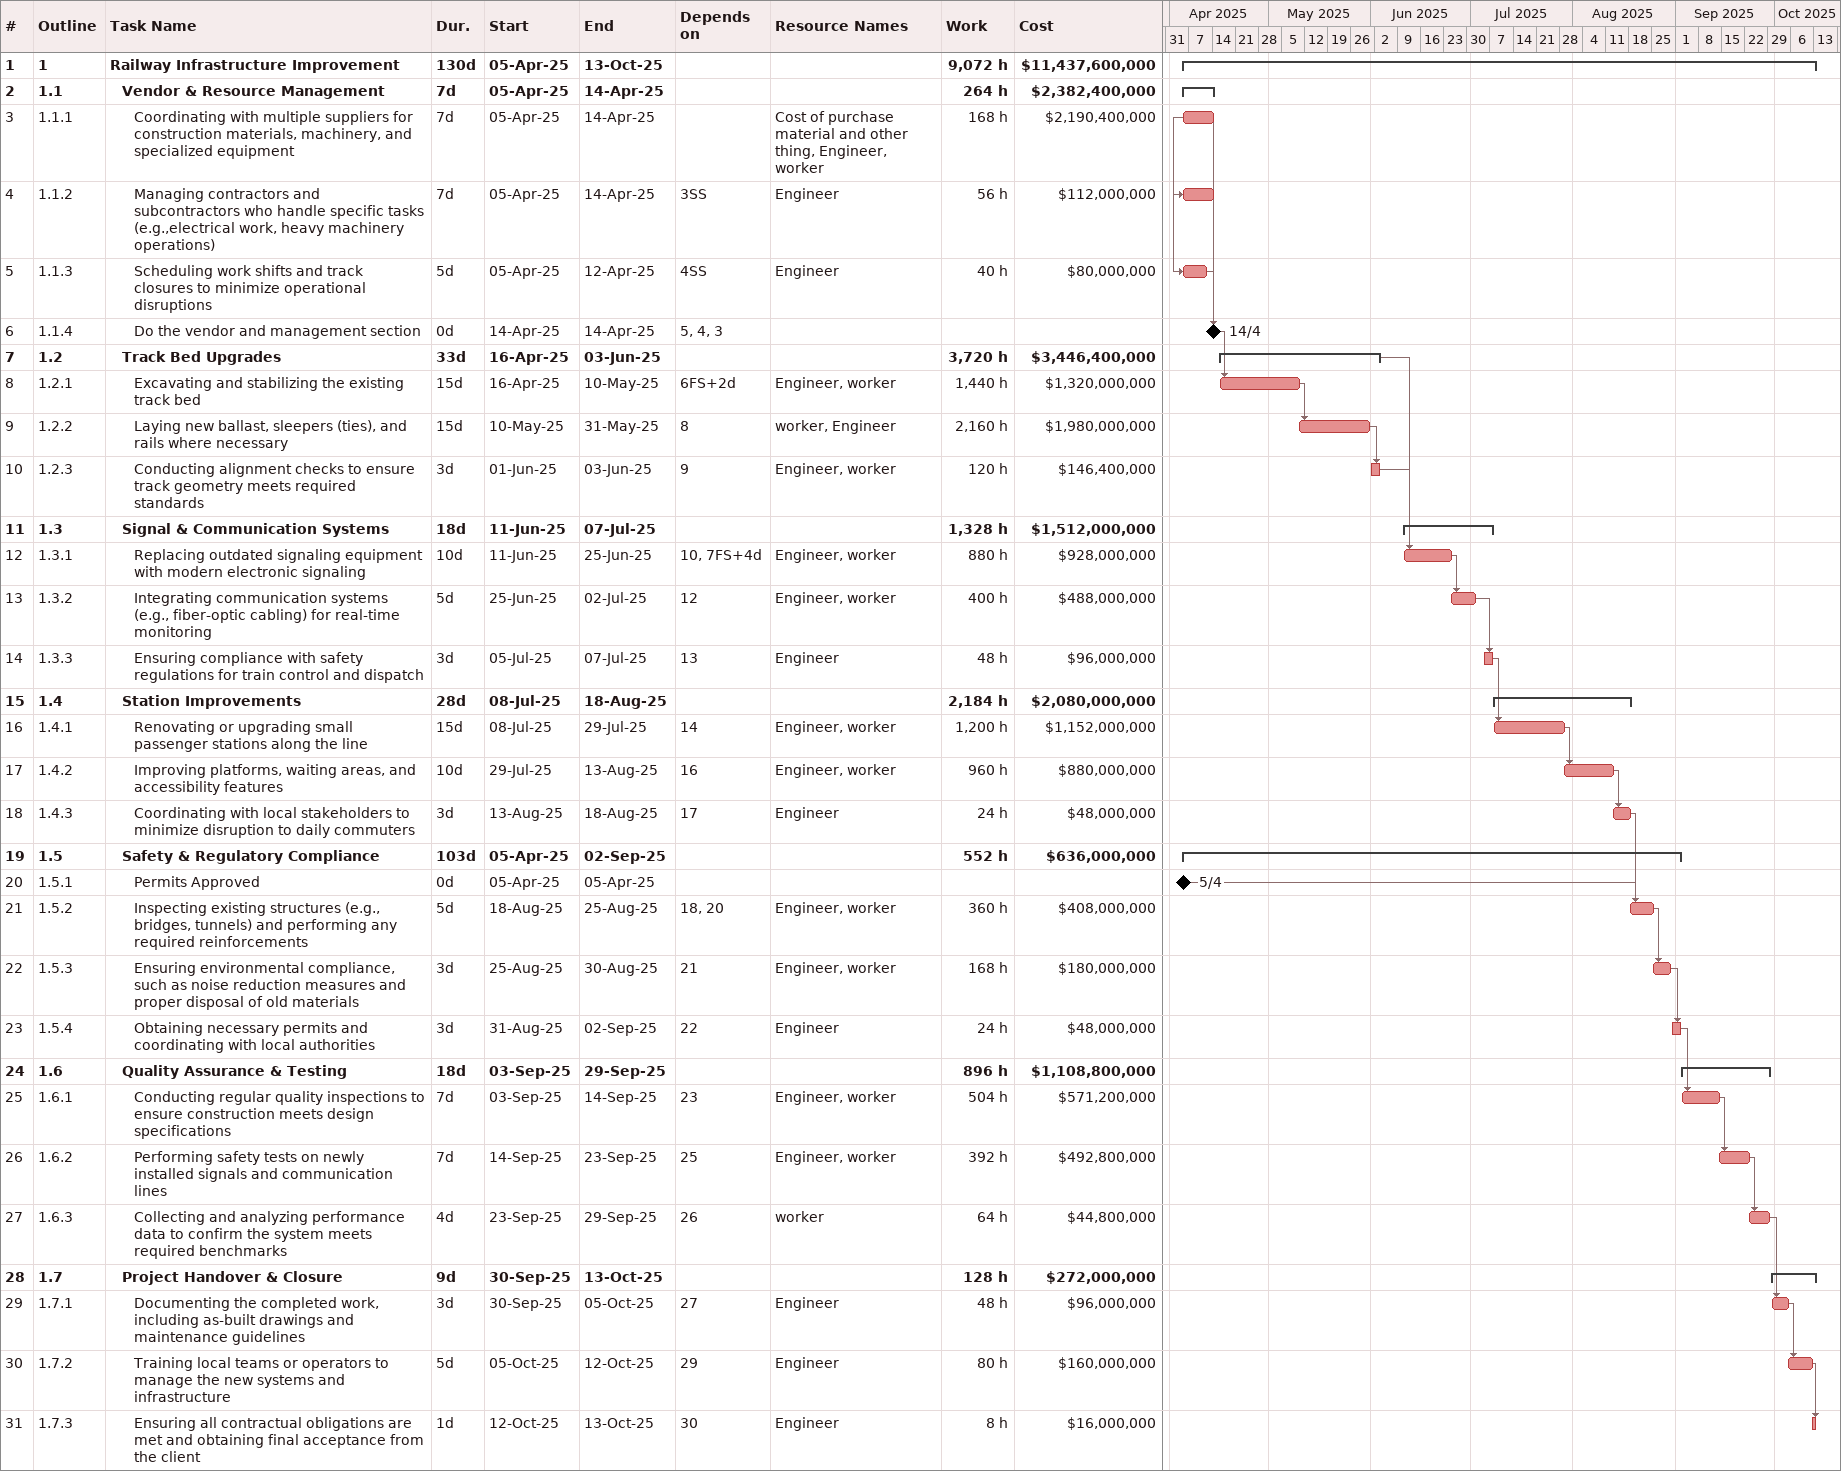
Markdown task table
| ID | WBS | Task | Duration | Start | Finish | Predecessors | Resources | Work (h) | Cost ($) |
|---|---|---|---|---|---|---|---|---|---|
| 1 | 1 | **Railway Infrastructure Improvement** | 130d | 2025-04-05 | 2025-10-13 |  |  | 9072 | 11437600000 |
| 2 | 1.1 | **Vendor & Resource Management** | 7d | 2025-04-05 | 2025-04-14 |  |  | 264 | 2382400000 |
| 3 | 1.1.1 | Coordinating with multiple suppliers for construction materials, machinery, and specialized equipment | 7d | 2025-04-05 | 2025-04-14 |  | Cost of purchase material and other thing, Engineer, worker | 168 | 2190400000 |
| 4 | 1.1.2 | Managing contractors and subcontractors who handle specific tasks (e.g.,electrical work, heavy machinery operations) | 7d | 2025-04-05 | 2025-04-14 | 3SS | Engineer | 56 | 112000000 |
| 5 | 1.1.3 | Scheduling work shifts and track closures to minimize operational disruptions | 5d | 2025-04-05 | 2025-04-12 | 4SS | Engineer | 40 | 80000000 |
| 6 | 1.1.4 | Do the vendor and management section | 0d | 2025-04-14 | 2025-04-14 | 5, 4, 3 |  |  |  |
| 7 | 1.2 | **Track Bed Upgrades** | 33d | 2025-04-16 | 2025-06-03 |  |  | 3720 | 3446400000 |
| 8 | 1.2.1 | Excavating and stabilizing the existing track bed | 15d | 2025-04-16 | 2025-05-10 | 6FS+2d | Engineer, worker | 1440 | 1320000000 |
| 9 | 1.2.2 | Laying new ballast, sleepers (ties), and rails where necessary | 15d | 2025-05-10 | 2025-05-31 | 8 | worker, Engineer | 2160 | 1980000000 |
| 10 | 1.2.3 | Conducting alignment checks to ensure track geometry meets required standards | 3d | 2025-06-01 | 2025-06-03 | 9 | Engineer, worker | 120 | 146400000 |
| 11 | 1.3 | **Signal & Communication Systems** | 18d | 2025-06-11 | 2025-07-07 |  |  | 1328 | 1512000000 |
| 12 | 1.3.1 | Replacing outdated signaling equipment with modern electronic signaling | 10d | 2025-06-11 | 2025-06-25 | 10, 7FS+4d | Engineer, worker | 880 | 928000000 |
| 13 | 1.3.2 | Integrating communication systems (e.g., fiber-optic cabling) for real-time monitoring | 5d | 2025-06-25 | 2025-07-02 | 12 | Engineer, worker | 400 | 488000000 |
| 14 | 1.3.3 | Ensuring compliance with safety regulations for train control and dispatch | 3d | 2025-07-05 | 2025-07-07 | 13 | Engineer | 48 | 96000000 |
| 15 | 1.4 | **Station Improvements** | 28d | 2025-07-08 | 2025-08-18 |  |  | 2184 | 2080000000 |
| 16 | 1.4.1 | Renovating or upgrading small passenger stations along the line | 15d | 2025-07-08 | 2025-07-29 | 14 | Engineer, worker | 1200 | 1152000000 |
| 17 | 1.4.2 | Improving platforms, waiting areas, and accessibility features | 10d | 2025-07-29 | 2025-08-13 | 16 | Engineer, worker | 960 | 880000000 |
| 18 | 1.4.3 | Coordinating with local stakeholders to minimize disruption to daily commuters | 3d | 2025-08-13 | 2025-08-18 | 17 | Engineer | 24 | 48000000 |
| 19 | 1.5 | **Safety & Regulatory Compliance** | 103d | 2025-04-05 | 2025-09-02 |  |  | 552 | 636000000 |
| 20 | 1.5.1 | Permits Approved | 0d | 2025-04-05 | 2025-04-05 |  |  |  |  |
| 21 | 1.5.2 | Inspecting existing structures (e.g., bridges, tunnels) and performing any required reinforcements | 5d | 2025-08-18 | 2025-08-25 | 18, 20 | Engineer, worker | 360 | 408000000 |
| 22 | 1.5.3 | Ensuring environmental compliance, such as noise reduction measures and proper disposal of old materials | 3d | 2025-08-25 | 2025-08-30 | 21 | Engineer, worker | 168 | 180000000 |
| 23 | 1.5.4 | Obtaining necessary permits and coordinating with local authorities | 3d | 2025-08-31 | 2025-09-02 | 22 | Engineer | 24 | 48000000 |
| 24 | 1.6 | **Quality Assurance & Testing** | 18d | 2025-09-03 | 2025-09-29 |  |  | 896 | 1108800000 |
| 25 | 1.6.1 | Conducting regular quality inspections to ensure construction meets design specifications | 7d | 2025-09-03 | 2025-09-14 | 23 | Engineer, worker | 504 | 571200000 |
| 26 | 1.6.2 | Performing safety tests on newly installed signals and communication lines | 7d | 2025-09-14 | 2025-09-23 | 25 | Engineer, worker | 392 | 492800000 |
| 27 | 1.6.3 | Collecting and analyzing performance data to confirm the system meets required benchmarks | 4d | 2025-09-23 | 2025-09-29 | 26 | worker | 64 | 44800000 |
| 28 | 1.7 | **Project Handover & Closure** | 9d | 2025-09-30 | 2025-10-13 |  |  | 128 | 272000000 |
| 29 | 1.7.1 | Documenting the completed work, including as-built drawings and maintenance guidelines | 3d | 2025-09-30 | 2025-10-05 | 27 | Engineer | 48 | 96000000 |
| 30 | 1.7.2 | Training local teams or operators to manage the new systems and infrastructure | 5d | 2025-10-05 | 2025-10-12 | 29 | Engineer | 80 | 160000000 |
| 31 | 1.7.3 | Ensuring all contractual obligations are met and obtaining final acceptance from the client | 1d | 2025-10-12 | 2025-10-13 | 30 | Engineer | 8 | 16000000 |
